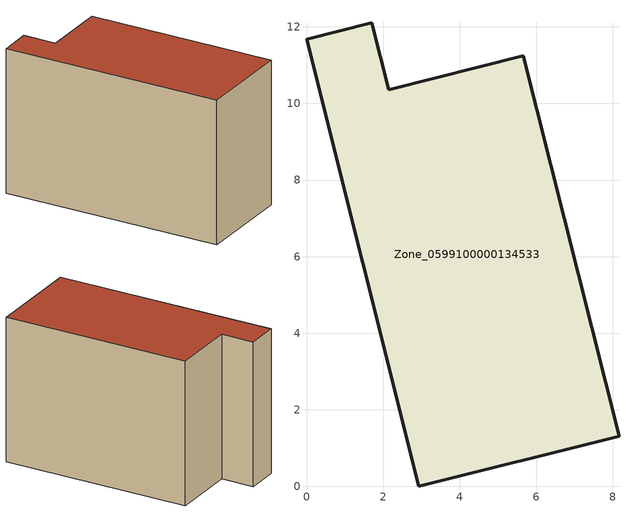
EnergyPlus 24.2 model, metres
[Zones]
Zone_0599100000134533
 floor ground (C_G): 2.93,0 0,11.68 1.71,12.11 2.15,10.36 5.66,11.24 8.16,1.31 z0
 wall outside (C_F): 2.15,10.36 1.71,12.11 0,11.68 2.93,0 8.16,1.31 5.66,11.24 2.15,10.36 z0:7.91
 roof outside (C_R): 8.16,1.31 5.66,11.24 2.15,10.36 1.71,12.11 0,11.68 2.93,0 z7.91
[BUILDING]
Pand.0599100000134533: North Axis=0; Terrain=City; Loads Convergence Tolerance Value=0.04; Temperature Convergence Tolerance Value=0.4; Solar Distribution=FullExterior; Maximum Number of Warmup Days=25; Minimum Number of Warmup Days=1
[Site:Location]
Rotterdam.The.Hague.AP_ZH_NLD Design_Conditions: Latitude=51.96; Longitude=4.45; Time Zone=1; Elevation=-4.5
[SITE:GROUNDTEMPERATURE:BUILDINGSURFACE]
18, 18, 18, 18, 18, 18, 18, 18, 18, 18, 18, 18
[MATERIAL] Thermal Absorptance=0.9; Solar Absorptance=0.7; Visible Absorptance=0.7
Name | Roughness | Thickness | Conductivity | Density | Specific Heat
G.TI.1975-1991 | MediumSmooth | 0.15 | 0.288461 | 540 | 1210
F.TI.1975-1991 | Rough | 0.3 | 0.230769 | 1920 | 840
R.TI.1975-1991 | MediumRough | 0.2 | 0.153846 | 1500 | 1000
[CONSTRUCTION]
C_G: G.TI.1975-1991
C_F: F.TI.1975-1991
C_R: R.TI.1975-1991
[ZONE]
Zone_0599100000134533: Type=1; Multiplier=1; Ceiling Height=Autocalculate; Volume=Autocalculate; Floor Area=autocalculate; Part of Total Floor Area=Yes
[ZONEINFILTRATION:DESIGNFLOWRATE]
Infil_Zone_0599100000134533: Zone or ZoneList or Space or SpaceList=Zone_0599100000134533; Schedule=AlwaysOn; Design Flow Rate Calculation Method=Flow/Area; Flow Rate per Floor Area=0.003; Constant Term Coefficient=1; Temperature Term Coefficient=0; Velocity Term Coefficient=0; Velocity Squared Term Coefficient=0
[HVACTEMPLATE:ZONE:IDEALLOADSAIRSYSTEM]
Zone_0599100000134533: Maximum Heating Supply Air Temperature=50; Minimum Cooling Supply Air Temperature=13; Maximum Heating Supply Air Humidity Ratio=0.0156; Minimum Cooling Supply Air Humidity Ratio=0.0077; Heating Limit=NoLimit; Cooling Limit=NoLimit; Dehumidification Control Type=ConstantSensibleHeatRatio; Cooling Sensible Heat Ratio=0.7; Dehumidification Setpoint=60; Humidification Control Type=None; Humidification Setpoint=30; Outdoor Air Method=None; Outdoor Air Flow Rate per Person=0.00944; Outdoor Air Flow Rate per Zone Floor Area=0; Outdoor Air Flow Rate per Zone=0; Demand Controlled Ventilation Type=None; Outdoor Air Economizer Type=NoEconomizer; Heat Recovery Type=None; Sensible Heat Recovery Effectiveness=0.7; Latent Heat Recovery Effectiveness=0.65
[ZONECONTROL:THERMOSTAT]
ThermostatControl_Zone_0599100000134533: Zone or ZoneList=Zone_0599100000134533; Control Type Schedule=DualSetpointControlType; Control 1=Thermostat_Zone_0599100000134533; Temperature Difference Between Cutout And Setpoint=0
[THERMOSTATSETPOINT:DUALSETPOINT]
Thermostat_Zone_0599100000134533: Heating Setpoint Temperature Schedule=HeatingSetpoint_Zone_0599100000134533; Cooling Setpoint Temperature Schedule=CoolingSetpoint_Zone_0599100000134533
[SCHEDULE:COMPACT]
HeatingSetpoint_Zone_0599100000134533: Through: 12/31, For: AllDays, Until: 24:00, 21
CoolingSetpoint_Zone_0599100000134533: Through: 12/31, For: AllDays, Until: 24:00, 24
DualSetpointControlType: Through: 12/31, For: AllDays, Until: 24:00, 4
AlwaysOn: Through: 12/31, For: AllDays, Until: 24:00, 1
